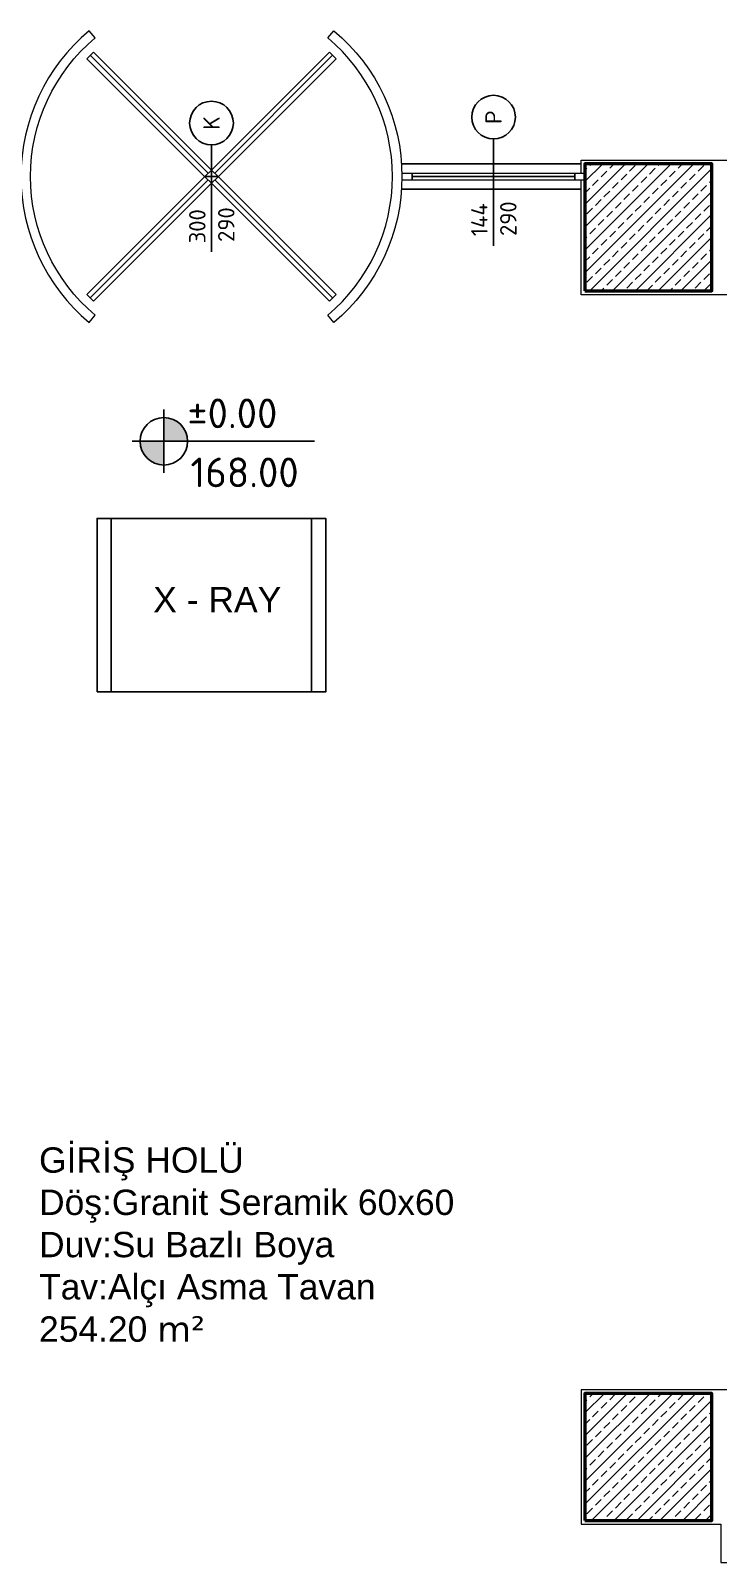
# Model space of a CAD drawing. Header units: millimetres. Extents: x 1443065 to 1517367, y 3763150 to 3779068.
# Drawn here: x 1477247 to 1477789, y 3769314 to 3770521 of the extents above; entities that cross this region are included whole.
import ezdxf
from ezdxf.enums import TextEntityAlignment as Align

# ---------------------------------------------------------------- set-up
doc = ezdxf.new("R2010")
doc.units = ezdxf.units.MM
for name, color, linetype in [('m-DOG_gor', 8, 'Continuous'), ('m-TAR_duvar', 8, 'Continuous'), ('m-TFR_vitrifiye', 1, 'Continuous'), ('m-YAZ_kot', 7, 'Continuous'), ('m-YAZ_poz', 7, 'Continuous')]:
    doc.layers.add(name, color=color, linetype=linetype)
for name, color, linetype, lineweight in [('MAHAL', 52, 'Continuous', 13), ('MERDIVEN', 4, 'Continuous', 20), ('SIVA', 3, 'Continuous', 9), ('TASIYICI', 170, 'Continuous', 50)]:
    doc.layers.add(name, color=color, linetype=linetype, lineweight=lineweight)
doc.styles.add('mono', font='isocpeur.ttf')
doc.styles.get("Standard").update_dxf_attribs({"font": 'arial.ttf'})
pattern_1 = [(45, (55132.096, -87954.948), (-8.98025612, 8.98025612), []), (45, (55141.077, -87954.948), (-8.98025612, 8.98025612), [6.35, -3.175])]

# ---------------------------------------------------------------- blocks, each defined once
blk = doc.blocks.new('m-penpoz')
blk.add_line((0, -1.625), (0, 0))
blk.add_circle((0, 0.332), 0.332)
blk.add_attdef('POZNO', text='', height=0.18).set_placement((0, 0.332), align=Align.MIDDLE)
blk.add_attdef('HEIGHT', text='', height=0.18, rotation=90).set_placement((0.069, -1.625), align=Align.TOP_LEFT)
blk.add_attdef('WIDTH', text='', height=0.18, rotation=90).set_placement((0, -1.625), align=Align.BOTTOM_LEFT)
blk = doc.blocks.new('m-plankot')
h = blk.add_hatch(color=256)
h.paths.add_polyline_path([(0, 0.144), (0, 0), (0.144, 0, 0.414214)])
h.paths.add_polyline_path([(0, -0.144), (0, 0), (-0.144, 0, 0.414214)])
for p, q in [((0, 0.192), (0, -0.192)), ((0.9136, 0), (-0.192, 0))]:
    blk.add_line(p, q)
blk.add_circle((0, 0), 0.144)
blk.add_attdef('INCEKOT', (0.1868, 0.1), '', height=0.18)
blk.add_attdef('KABAKOT', text='', height=0.18).set_placement((0.1868, -0.1), align=Align.TOP_LEFT)

msp = doc.modelspace()

# ---------------------------------------------------------------- hatches: boundary and pattern name
at = {"layer": 'm-TAR_duvar'}
h = msp.add_hatch(dxfattribs=at)
h.set_pattern_fill('ANSI33', color=256, scale=2)
h.set_pattern_definition(pattern_1)
h.paths.add_polyline_path([(1477684, 3770315.6), (1477784, 3770315.6), (1477784, 3770415.6), (1477684, 3770415.6)])
h = msp.add_hatch(dxfattribs=at)
h.set_pattern_fill('ANSI33', color=256, scale=2)
h.set_pattern_definition(pattern_1)
h.paths.add_polyline_path([(1477684, 3769347.1), (1477784, 3769347.1), (1477784, 3769447.1), (1477684, 3769447.1)])

# ---------------------------------------------------------------- linework, layer by layer
at = {"layer": 'm-DOG_gor', "linetype": 'Continuous'}
for p, q in [((1477294.4, 3770501.1), (1477387.2, 3770408.3)), ((1477392.5, 3770408.3), (1477485.3, 3770501.1)), ((1477539.5, 3770415.6), (1477681, 3770415.6)), ((1477294.4, 3770310.2), (1477387.2, 3770403)), ((1477392.5, 3770403), (1477485.3, 3770310.2)), ((1477547.9, 3770405.6), (1477676, 3770405.6)), ((1477539.5, 3770395.6), (1477681, 3770395.6))]:
    msp.add_line(p, q, dxfattribs=at)
at = {"layer": 'm-TFR_vitrifiye'}
for p, q in [((1477389.9, 3770400.3), (1477389.9, 3770410.9)), ((1477384.6, 3770405.6), (1477395.2, 3770405.6))]:
    msp.add_line(p, q, dxfattribs=at)
at = {"layer": 'm-TFR_vitrifiye', "color": 1}
for p, q in [((1477311, 3770136.4), (1477468.7, 3770136.4)), ((1477311, 3769999.7), (1477468.7, 3769999.7))]:
    msp.add_line(p, q, dxfattribs=at)
for points in [[(1477299.8, 3769999.7), (1477299.8, 3770136.4), (1477311, 3770136.4), (1477311, 3769999.7)], [(1477468.7, 3769999.7), (1477468.7, 3770136.4), (1477479.9, 3770136.4), (1477479.9, 3769999.7)]]:
    msp.add_lwpolyline(points, close=True, dxfattribs=at)
at = {"layer": 'MERDIVEN'}
for points in [[(1477293.5, 3770290.7), (1477298.3, 3770296.5, -0.466308), (1477298.3, 3770514.8), (1477293.5, 3770520.5, 0.466308), (1477293.5, 3770290.7)], [(1477486.3, 3770520.5, -0.466308), (1477486.3, 3770290.7), (1477481.5, 3770296.5, 0.466308), (1477481.5, 3770514.8), (1477486.3, 3770520.5)]]:
    msp.add_lwpolyline(points, format="xyb", dxfattribs=at)
for points in [[(1477488, 3770498.4), (1477297.1, 3770307.5), (1477297.1, 3770307.5), (1477291.8, 3770312.8), (1477482.7, 3770503.7)], [(1477488, 3770312.8), (1477297.1, 3770503.7), (1477297.1, 3770503.7), (1477291.8, 3770498.4), (1477482.7, 3770307.5)], [(1477539.9, 3770403.1), (1477547.9, 3770403.1), (1477547.9, 3770408.1), (1477539.9, 3770408.1)], [(1477547.9, 3770403.1), (1477676, 3770403.1), (1477676, 3770408.1), (1477547.9, 3770408.1)], [(1477676, 3770403.1), (1477684, 3770403.1), (1477684, 3770408.1), (1477676, 3770408.1)]]:
    msp.add_lwpolyline(points, close=True, dxfattribs=at)
at = {"layer": 'SIVA'}
for points in [[(1477681, 3770408.1), (1477681, 3770418.5), (1477897, 3770418.5), (1477897, 3770408)], [(1477897, 3770403), (1477897, 3770312.5), (1477681, 3770312.5), (1477681, 3770403.1)], [(1478781.5, 3769534.4), (1478771, 3769534.4), (1478771, 3769450.1), (1477681, 3769450.1), (1477681, 3769344.1), (1477791, 3769344.1), (1477791, 3769314.1), (1477927, 3769314.1), (1477927, 3769434.1), (1478661, 3769434.1), (1478661, 3769314.1), (1478797, 3769314.1), (1478797, 3769424.1), (1478857, 3769424.1), (1478857, 3769434.6)]]:
    msp.add_lwpolyline(points, dxfattribs=at)
at = {"layer": 'TASIYICI'}
for points in [[(1477684, 3770315.5), (1477784, 3770315.5), (1477784, 3770415.5), (1477684, 3770415.5)], [(1477684, 3769347.1), (1477784, 3769347.1), (1477784, 3769447.1), (1477684, 3769447.1)]]:
    msp.add_lwpolyline(points, close=True, dxfattribs=at)

# ---------------------------------------------------------------- block references
at = {"layer": 'm-YAZ_kot'}
ref = msp.add_blockref('m-plankot', (1477352.4, 3770197.1), dxfattribs=dict(at, xscale=129.9375, yscale=129.9375, zscale=129.9375))
ref.add_attrib('KABAKOT', '168.00', dxfattribs={"layer": '0', "height": 23.39, "rotation": 0, "style": 'mono'}).set_placement((1477373.3, 3770153.9), align=Align.BOTTOM_LEFT)
ref.add_attrib('INCEKOT', '%%P0.00', dxfattribs={"layer": '0', "height": 23.39, "rotation": 0, "style": 'mono'}).set_placement((1477370.9, 3770200.4), align=Align.BOTTOM_LEFT)
at = {"layer": 'm-YAZ_poz'}
ref = msp.add_blockref('m-penpoz', (1477389.9, 3770430.5), dxfattribs=dict(at, xscale=51.83999999999998, yscale=51.83999999999998, zscale=51.83999999999998, rotation=0.0004505966874107999))
ref.add_attrib('WIDTH', '300', dxfattribs={"layer": '0', "height": 12.96, "rotation": 90, "style": 'mono'}).set_placement((1477389.1, 3770379.9), align=Align.BOTTOM_RIGHT)
ref.add_attrib('HEIGHT', '290', dxfattribs={"layer": '0', "height": 12.96, "rotation": 90, "style": 'mono'}).set_placement((1477411.9, 3770381.4), align=Align.BOTTOM_RIGHT)
ref.add_attrib('POZNO', 'K', dxfattribs={"layer": '0', "height": 13, "rotation": 90, "style": 'mono'}).set_placement((1477389.9, 3770447.7), align=Align.MIDDLE_CENTER)
ref = msp.add_blockref('m-penpoz', (1477612, 3770435.2), dxfattribs=dict(at, xscale=51.83999999999998, yscale=51.83999999999998, zscale=51.83999999999998, rotation=0.0004505966874107999))
ref.add_attrib('WIDTH', '144', dxfattribs={"layer": '0', "height": 12.96, "rotation": 90, "style": 'mono'}).set_placement((1477611.2, 3770384.6), align=Align.BOTTOM_RIGHT)
ref.add_attrib('HEIGHT', '290', dxfattribs={"layer": '0', "height": 12.96, "rotation": 90, "style": 'mono'}).set_placement((1477634, 3770386.1), align=Align.BOTTOM_RIGHT)
ref.add_attrib('POZNO', 'P', dxfattribs={"layer": '0', "height": 13, "rotation": 90, "style": 'mono'}).set_placement((1477612, 3770452.4), align=Align.MIDDLE_CENTER)

# ---------------------------------------------------------------- texts
at = {"layer": 'MAHAL', "attachment_point": 7}
for s, insert, char_height, width in [('{\\f@Arial Unicode MS|b0|i0|c162|p34;X - RAY}', (1477344, 3770062.4), 20, 388.081), ('{\\f@Arial Unicode MS|b0|i0|c162|p34;GİRİŞ HOLÜ\\PDöş:Granit Seramik 60x60\\PDuv:Su Bazlı Boya\\PTav:Alçı Asma Tavan\\P254.20 \\fVerdana|b0|i0|c162|p34;m²}', (1477254.1, 3769487.6), 19.965, 332.74)]:
    msp.add_mtext(s, dxfattribs=dict(at, insert=insert, char_height=char_height, width=width))

doc.saveas('drawing.dxf')
